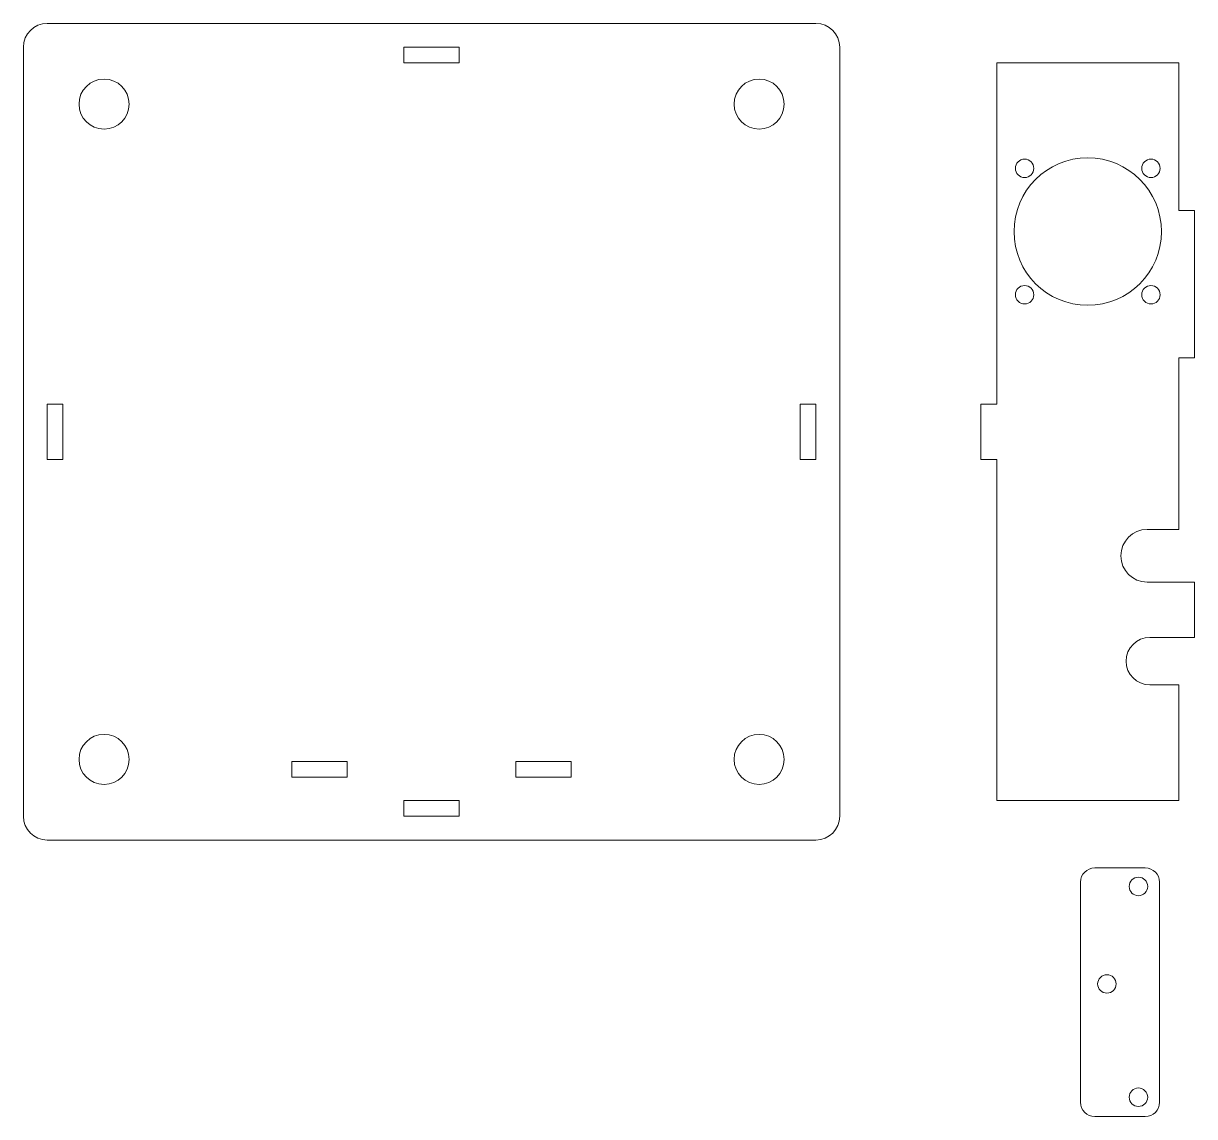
# Model space of a CAD drawing. Header units: millimetres. Extents: x -249 to 249, y -154 to 154.
# Drawn here: x -248.8 to -26.4, y -103.3 to 104.2 of the extents above; entities that cross this region are included whole.
import ezdxf

# ---------------------------------------------------------------- set-up
doc = ezdxf.new("R2010")
doc.units = ezdxf.units.MM
doc.header["$MEASUREMENT"] = 0
doc.layers.add('layer 1', color=7, linetype='Continuous')

msp = doc.modelspace()

# ---------------------------------------------------------------- linework, layer by layer
at = {"layer": 'layer 1', "lineweight": 18}
for points, knots in [([(-244.3319, 104.1658), (-244.3319, 104.1658), (-98.3317, 104.1658), (-98.3317, 104.1658), (-98.3317, 104.1658), (-95.8567, 104.1658), (-93.8318, 102.1409), (-93.8318, 99.6659), (-93.8318, 99.6659), (-93.8318, 39.0612), (-93.8318, 15.933), (-93.8318, -46.3343), (-93.8318, -46.3343), (-93.8318, -48.8093), (-95.8567, -50.8342), (-98.3317, -50.8342), (-98.3317, -50.8342), (-98.3317, -50.8342), (-244.3319, -50.8342), (-244.3319, -50.8342), (-244.3319, -50.8342), (-246.8069, -50.8342), (-248.8318, -48.8093), (-248.8318, -46.3343), (-248.8318, -46.3343), (-248.8318, -46.3343), (-248.8318, 99.6659), (-248.8318, 99.6659), (-248.8318, 99.6659), (-248.8318, 102.1409), (-246.8069, 104.1658), (-244.3319, 104.1658)], [0, 0, 0, 0, 0.11111111, 0.11111111, 0.11111111, 0.11111111, 0.22222222, 0.22222222, 0.22222222, 0.22222222, 0.33333333, 0.33333333, 0.33333333, 0.33333333, 0.44444444, 0.44444444, 0.44444444, 0.44444444, 0.55555556, 0.55555556, 0.55555556, 0.55555556, 0.66666667, 0.66666667, 0.66666667, 0.66666667, 0.77777778, 0.77777778, 0.77777778, 0.77777778, 1, 1, 1, 1]), ([(-176.5818, 99.6658), (-176.5818, 99.6658), (-166.0818, 99.6658), (-166.0818, 99.6658), (-166.0818, 99.6658), (-166.0818, 99.6658), (-166.0818, 96.6658), (-166.0818, 96.6658), (-166.0818, 96.6658), (-166.0818, 96.6658), (-176.5818, 96.6658), (-176.5818, 96.6658), (-176.5818, 96.6658), (-176.5818, 96.6658), (-176.5818, 99.6658), (-176.5818, 99.6658)], [0, 0, 0, 0, 0.2, 0.2, 0.2, 0.2, 0.4, 0.4, 0.4, 0.4, 0.6, 0.6, 0.6, 0.6, 1, 1, 1, 1]), ([(-64.0086, -43.3342), (-64.0086, -43.3342), (-64.0086, 21.4158), (-64.0086, 21.4158), (-64.0086, 21.4158), (-64.0086, 21.4158), (-67.0086, 21.4158), (-67.0086, 21.4158), (-67.0086, 21.4158), (-67.0086, 21.4158), (-67.0086, 31.9158), (-67.0086, 31.9158), (-67.0086, 31.9158), (-67.0086, 31.9158), (-64.0086, 31.9158), (-64.0086, 31.9158), (-64.0086, 31.9158), (-64.0086, 31.9158), (-64.0086, 96.6658), (-64.0086, 96.6658), (-64.0086, 96.6658), (-64.0086, 96.6658), (-29.4421, 96.6658), (-29.4421, 96.6658), (-29.4421, 96.6658), (-29.4421, 96.6658), (-29.4421, 68.6658), (-29.4421, 68.6658), (-29.4421, 68.6658), (-29.4421, 68.6658), (-26.4421, 68.6658), (-26.4421, 68.6658), (-26.4421, 68.6658), (-26.4421, 68.6658), (-26.4421, 40.6658), (-26.4421, 40.6658), (-26.4421, 40.6658), (-26.4421, 40.6658), (-29.4421, 40.6658), (-29.4421, 40.6658), (-29.4421, 40.6658), (-29.4421, 40.6658), (-29.4421, 8.1172), (-29.4421, 8.1172), (-29.4421, 8.1172), (-29.4421, 8.1172), (-35.442, 8.1172), (-35.442, 8.1172), (-35.442, 8.1172), (-38.1921, 8.1172), (-40.4421, 5.8672), (-40.4421, 3.1172), (-40.4421, 3.1172), (-40.4421, 3.1172), (-40.4421, 3.1172), (-40.4421, 3.1172), (-40.4421, 3.1172), (-40.4421, 0.3672), (-38.192, -1.8828), (-35.442, -1.8828), (-35.442, -1.8828), (-35.442, -1.8828), (-29.4421, -1.8828), (-29.4421, -1.8828), (-29.4421, -1.8828), (-29.4421, -1.8828), (-26.4421, -1.8828), (-26.4421, -1.8828), (-26.4421, -1.8828), (-26.4421, -1.8828), (-26.4421, -12.3828), (-26.4421, -12.3828), (-26.4421, -12.3828), (-26.4421, -12.3828), (-29.4421, -12.3828), (-29.4421, -12.3828), (-29.4421, -12.3828), (-29.4421, -12.3828), (-34.9422, -12.3828), (-34.9422, -12.3828), (-34.9422, -12.3828), (-37.4171, -12.3828), (-39.4421, -14.4077), (-39.4421, -16.8827), (-39.4421, -16.8827), (-39.4421, -16.8827), (-39.4421, -16.8829), (-39.4421, -16.8829), (-39.4421, -16.8829), (-39.4421, -19.3579), (-37.417, -21.3828), (-34.9422, -21.3828), (-34.9422, -21.3828), (-34.9422, -21.3828), (-29.4421, -21.3828), (-29.4421, -21.3828), (-29.4421, -21.3828), (-29.4421, -21.3828), (-29.4421, -43.3342), (-29.4421, -43.3342), (-29.4421, -43.3342), (-29.4421, -43.3342), (-64.0086, -43.3342), (-64.0086, -43.3342)], [0, 0, 0, 0, 0.03703704, 0.03703704, 0.03703704, 0.03703704, 0.07407407, 0.07407407, 0.07407407, 0.07407407, 0.11111111, 0.11111111, 0.11111111, 0.11111111, 0.14814815, 0.14814815, 0.14814815, 0.14814815, 0.18518519, 0.18518519, 0.18518519, 0.18518519, 0.22222222, 0.22222222, 0.22222222, 0.22222222, 0.25925926, 0.25925926, 0.25925926, 0.25925926, 0.2962963, 0.2962963, 0.2962963, 0.2962963, 0.33333333, 0.33333333, 0.33333333, 0.33333333, 0.37037037, 0.37037037, 0.37037037, 0.37037037, 0.40740741, 0.40740741, 0.40740741, 0.40740741, 0.44444444, 0.44444444, 0.44444444, 0.44444444, 0.48148148, 0.48148148, 0.48148148, 0.48148148, 0.51851852, 0.51851852, 0.51851852, 0.51851852, 0.55555556, 0.55555556, 0.55555556, 0.55555556, 0.59259259, 0.59259259, 0.59259259, 0.59259259, 0.62962963, 0.62962963, 0.62962963, 0.62962963, 0.66666667, 0.66666667, 0.66666667, 0.66666667, 0.7037037, 0.7037037, 0.7037037, 0.7037037, 0.74074074, 0.74074074, 0.74074074, 0.74074074, 0.77777778, 0.77777778, 0.77777778, 0.77777778, 0.81481481, 0.81481481, 0.81481481, 0.81481481, 0.85185185, 0.85185185, 0.85185185, 0.85185185, 0.88888889, 0.88888889, 0.88888889, 0.88888889, 0.92592593, 0.92592593, 0.92592593, 0.92592593, 1, 1, 1, 1]), ([(-233.5264, 84.1107), (-230.9031, 84.1106), (-228.7765, 86.2371), (-228.7765, 88.8604), (-228.7765, 88.8604), (-228.7762, 91.4839), (-230.903, 93.6104), (-233.5264, 93.6103), (-233.5264, 93.6103), (-236.1497, 93.6104), (-238.2763, 91.4838), (-238.2762, 88.8605), (-238.2762, 88.8605), (-238.2763, 86.2371), (-236.1497, 84.1106), (-233.5264, 84.1107)], [0, 0, 0, 0, 0.2, 0.2, 0.2, 0.2, 0.4, 0.4, 0.4, 0.4, 0.6, 0.6, 0.6, 0.6, 1, 1, 1, 1]), ([(-109.1372, 84.1107), (-106.5139, 84.1106), (-104.3873, 86.2371), (-104.3873, 88.8604), (-104.3873, 88.8604), (-104.387, 91.4839), (-106.5138, 93.6104), (-109.1372, 93.6103), (-109.1372, 93.6103), (-111.7605, 93.6104), (-113.8871, 91.4838), (-113.887, 88.8605), (-113.887, 88.8605), (-113.8871, 86.2371), (-111.7605, 84.1106), (-109.1372, 84.1107)], [0, 0, 0, 0, 0.2, 0.2, 0.2, 0.2, 0.4, 0.4, 0.4, 0.4, 0.6, 0.6, 0.6, 0.6, 1, 1, 1, 1]), ([(-46.7253, 78.6597), (-38.9933, 78.6597), (-32.7253, 72.3917), (-32.7253, 64.6597), (-32.7253, 64.6597), (-32.7253, 56.9277), (-38.9933, 50.6597), (-46.7253, 50.6597), (-46.7253, 50.6597), (-54.4573, 50.6597), (-60.7253, 56.9277), (-60.7253, 64.6597), (-60.7253, 64.6597), (-60.7253, 72.3917), (-54.4573, 78.6597), (-46.7253, 78.6597)], [0, 0, 0, 0, 0.2, 0.2, 0.2, 0.2, 0.4, 0.4, 0.4, 0.4, 0.6, 0.6, 0.6, 0.6, 1, 1, 1, 1]), ([(-58.7253, 78.4097), (-59.6918, 78.4097), (-60.4753, 77.6262), (-60.4753, 76.6597), (-60.4753, 76.6597), (-60.4753, 75.6932), (-59.6918, 74.9097), (-58.7253, 74.9097), (-58.7253, 74.9097), (-57.7588, 74.9097), (-56.9753, 75.6932), (-56.9753, 76.6597), (-56.9753, 76.6597), (-56.9753, 77.6262), (-57.7588, 78.4097), (-58.7253, 78.4097)], [0, 0, 0, 0, 0.2, 0.2, 0.2, 0.2, 0.4, 0.4, 0.4, 0.4, 0.6, 0.6, 0.6, 0.6, 1, 1, 1, 1]), ([(-34.7253, 78.4097), (-35.6918, 78.4097), (-36.4753, 77.6262), (-36.4753, 76.6597), (-36.4753, 76.6597), (-36.4753, 75.6932), (-35.6918, 74.9097), (-34.7253, 74.9097), (-34.7253, 74.9097), (-33.7588, 74.9097), (-32.9753, 75.6932), (-32.9753, 76.6597), (-32.9753, 76.6597), (-32.9753, 77.6262), (-33.7588, 78.4097), (-34.7253, 78.4097)], [0, 0, 0, 0, 0.2, 0.2, 0.2, 0.2, 0.4, 0.4, 0.4, 0.4, 0.6, 0.6, 0.6, 0.6, 1, 1, 1, 1]), ([(-58.7253, 54.4097), (-59.6918, 54.4097), (-60.4753, 53.6262), (-60.4753, 52.6597), (-60.4753, 52.6597), (-60.4753, 51.6932), (-59.6918, 50.9097), (-58.7253, 50.9097), (-58.7253, 50.9097), (-57.7588, 50.9097), (-56.9753, 51.6932), (-56.9753, 52.6597), (-56.9753, 52.6597), (-56.9753, 53.6262), (-57.7588, 54.4097), (-58.7253, 54.4097)], [0, 0, 0, 0, 0.2, 0.2, 0.2, 0.2, 0.4, 0.4, 0.4, 0.4, 0.6, 0.6, 0.6, 0.6, 1, 1, 1, 1]), ([(-34.7253, 54.4097), (-35.6918, 54.4097), (-36.4753, 53.6262), (-36.4753, 52.6597), (-36.4753, 52.6597), (-36.4753, 51.6932), (-35.6918, 50.9097), (-34.7253, 50.9097), (-34.7253, 50.9097), (-33.7588, 50.9097), (-32.9753, 51.6932), (-32.9753, 52.6597), (-32.9753, 52.6597), (-32.9753, 53.6262), (-33.7588, 54.4097), (-34.7253, 54.4097)], [0, 0, 0, 0, 0.2, 0.2, 0.2, 0.2, 0.4, 0.4, 0.4, 0.4, 0.6, 0.6, 0.6, 0.6, 1, 1, 1, 1]), ([(-241.3318, 31.9158), (-241.3318, 31.9158), (-241.3318, 21.4158), (-241.3318, 21.4158), (-241.3318, 21.4158), (-241.3318, 21.4158), (-244.3318, 21.4158), (-244.3318, 21.4158), (-244.3318, 21.4158), (-244.3318, 21.4158), (-244.3318, 31.9158), (-244.3318, 31.9158), (-244.3318, 31.9158), (-244.3318, 31.9158), (-241.3318, 31.9158), (-241.3318, 31.9158)], [0, 0, 0, 0, 0.2, 0.2, 0.2, 0.2, 0.4, 0.4, 0.4, 0.4, 0.6, 0.6, 0.6, 0.6, 1, 1, 1, 1]), ([(-98.3318, 31.9158), (-98.3318, 31.9158), (-98.3318, 21.4158), (-98.3318, 21.4158), (-98.3318, 21.4158), (-98.3318, 21.4158), (-101.3318, 21.4158), (-101.3318, 21.4158), (-101.3318, 21.4158), (-101.3318, 21.4158), (-101.3318, 31.9158), (-101.3318, 31.9158), (-101.3318, 31.9158), (-101.3318, 31.9158), (-98.3318, 31.9158), (-98.3318, 31.9158)], [0, 0, 0, 0, 0.2, 0.2, 0.2, 0.2, 0.4, 0.4, 0.4, 0.4, 0.6, 0.6, 0.6, 0.6, 1, 1, 1, 1]), ([(-233.5264, -40.2787), (-230.9031, -40.2788), (-228.7765, -38.1523), (-228.7765, -35.529), (-228.7765, -35.529), (-228.7762, -32.9055), (-230.903, -30.779), (-233.5264, -30.7791), (-233.5264, -30.7791), (-236.1497, -30.779), (-238.2763, -32.9056), (-238.2762, -35.5289), (-238.2762, -35.5289), (-238.2763, -38.1523), (-236.1497, -40.2788), (-233.5264, -40.2787)], [0, 0, 0, 0, 0.2, 0.2, 0.2, 0.2, 0.4, 0.4, 0.4, 0.4, 0.6, 0.6, 0.6, 0.6, 1, 1, 1, 1]), ([(-109.1372, -40.2787), (-106.5139, -40.2788), (-104.3873, -38.1523), (-104.3873, -35.529), (-104.3873, -35.529), (-104.387, -32.9055), (-106.5138, -30.779), (-109.1372, -30.7791), (-109.1372, -30.7791), (-111.7605, -30.779), (-113.8871, -32.9056), (-113.887, -35.5289), (-113.887, -35.5289), (-113.8871, -38.1523), (-111.7605, -40.2788), (-109.1372, -40.2787)], [0, 0, 0, 0, 0.2, 0.2, 0.2, 0.2, 0.4, 0.4, 0.4, 0.4, 0.6, 0.6, 0.6, 0.6, 1, 1, 1, 1]), ([(-187.3486, -38.9342), (-187.3486, -38.9342), (-197.8486, -38.9342), (-197.8486, -38.9342), (-197.8486, -38.9342), (-197.8486, -38.9342), (-197.8486, -35.9342), (-197.8486, -35.9342), (-197.8486, -35.9342), (-197.8486, -35.9342), (-187.3486, -35.9342), (-187.3486, -35.9342), (-187.3486, -35.9342), (-187.3486, -35.9342), (-187.3486, -38.9342), (-187.3486, -38.9342)], [0, 0, 0, 0, 0.2, 0.2, 0.2, 0.2, 0.4, 0.4, 0.4, 0.4, 0.6, 0.6, 0.6, 0.6, 1, 1, 1, 1]), ([(-144.815, -38.9342), (-144.815, -38.9342), (-155.315, -38.9342), (-155.315, -38.9342), (-155.315, -38.9342), (-155.315, -38.9342), (-155.315, -35.9342), (-155.315, -35.9342), (-155.315, -35.9342), (-155.315, -35.9342), (-144.815, -35.9342), (-144.815, -35.9342), (-144.815, -35.9342), (-144.815, -35.9342), (-144.815, -38.9342), (-144.815, -38.9342)], [0, 0, 0, 0, 0.2, 0.2, 0.2, 0.2, 0.4, 0.4, 0.4, 0.4, 0.6, 0.6, 0.6, 0.6, 1, 1, 1, 1]), ([(-176.5818, -43.3342), (-176.5818, -43.3342), (-166.0818, -43.3342), (-166.0818, -43.3342), (-166.0818, -43.3342), (-166.0818, -43.3342), (-166.0818, -46.3342), (-166.0818, -46.3342), (-166.0818, -46.3342), (-166.0818, -46.3342), (-176.5818, -46.3342), (-176.5818, -46.3342), (-176.5818, -46.3342), (-176.5818, -46.3342), (-176.5818, -43.3342), (-176.5818, -43.3342)], [0, 0, 0, 0, 0.2, 0.2, 0.2, 0.2, 0.4, 0.4, 0.4, 0.4, 0.6, 0.6, 0.6, 0.6, 1, 1, 1, 1])]:
    msp.add_open_spline(points, degree=3, knots=knots, dxfattribs=at)
at = {"layer": 'layer 1', "color": 250, "lineweight": 9}
for points, knots in [([(-48.0986, -100.627), (-48.0986, -100.627), (-48.0986, -58.8349), (-48.0986, -58.8349), (-48.0986, -58.8349), (-48.0986, -57.3483), (-46.8821, -56.1317), (-45.3953, -56.1317), (-45.3953, -56.1317), (-45.3953, -56.1317), (-35.8018, -56.1317), (-35.8018, -56.1317), (-35.8018, -56.1317), (-34.315, -56.1317), (-33.0986, -57.3483), (-33.0986, -58.8349), (-33.0986, -58.8349), (-33.0986, -58.8349), (-33.0986, -100.627), (-33.0986, -100.627), (-33.0986, -100.627), (-33.0986, -102.1139), (-34.315, -103.3302), (-35.8018, -103.3302), (-35.8018, -103.3302), (-35.8018, -103.3302), (-45.3953, -103.3302), (-45.3953, -103.3302), (-45.3953, -103.3302), (-46.8821, -103.3302), (-48.0986, -102.1139), (-48.0986, -100.627)], [0, 0, 0, 0, 0.11111111, 0.11111111, 0.11111111, 0.11111111, 0.22222222, 0.22222222, 0.22222222, 0.22222222, 0.33333333, 0.33333333, 0.33333333, 0.33333333, 0.44444444, 0.44444444, 0.44444444, 0.44444444, 0.55555556, 0.55555556, 0.55555556, 0.55555556, 0.66666667, 0.66666667, 0.66666667, 0.66666667, 0.77777778, 0.77777778, 0.77777778, 0.77777778, 1, 1, 1, 1]), ([(-37.0986, -57.9069), (-38.0651, -57.9069), (-38.8486, -58.6904), (-38.8486, -59.6569), (-38.8486, -59.6569), (-38.8486, -60.6234), (-38.0651, -61.4069), (-37.0986, -61.4069), (-37.0986, -61.4069), (-36.1321, -61.4069), (-35.3486, -60.6234), (-35.3486, -59.6569), (-35.3486, -59.6569), (-35.3486, -58.6904), (-36.1321, -57.9069), (-37.0986, -57.9069)], [0, 0, 0, 0, 0.2, 0.2, 0.2, 0.2, 0.4, 0.4, 0.4, 0.4, 0.6, 0.6, 0.6, 0.6, 1, 1, 1, 1]), ([(-43.0986, -76.4069), (-44.0651, -76.4069), (-44.8486, -77.1904), (-44.8486, -78.1569), (-44.8486, -78.1569), (-44.8486, -79.1234), (-44.0651, -79.9069), (-43.0986, -79.9069), (-43.0986, -79.9069), (-42.1321, -79.9069), (-41.3486, -79.1234), (-41.3486, -78.1569), (-41.3486, -78.1569), (-41.3486, -77.1904), (-42.1321, -76.4069), (-43.0986, -76.4069)], [0, 0, 0, 0, 0.2, 0.2, 0.2, 0.2, 0.4, 0.4, 0.4, 0.4, 0.6, 0.6, 0.6, 0.6, 1, 1, 1, 1]), ([(-37.0986, -97.9069), (-38.0651, -97.9069), (-38.8486, -98.6904), (-38.8486, -99.6569), (-38.8486, -99.6569), (-38.8486, -100.6234), (-38.0651, -101.4069), (-37.0986, -101.4069), (-37.0986, -101.4069), (-36.1321, -101.4069), (-35.3486, -100.6234), (-35.3486, -99.6569), (-35.3486, -99.6569), (-35.3486, -98.6904), (-36.1321, -97.9069), (-37.0986, -97.9069)], [0, 0, 0, 0, 0.2, 0.2, 0.2, 0.2, 0.4, 0.4, 0.4, 0.4, 0.6, 0.6, 0.6, 0.6, 1, 1, 1, 1])]:
    msp.add_open_spline(points, degree=3, knots=knots, dxfattribs=at)

doc.saveas('drawing.dxf')
